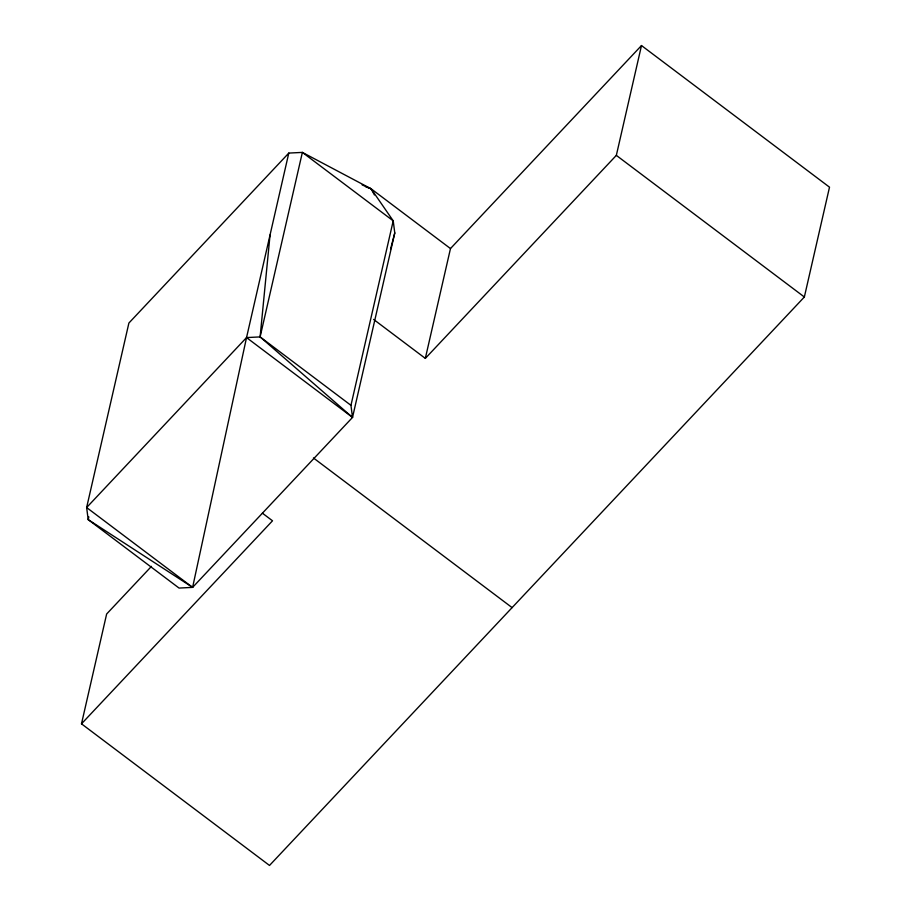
<?xml version="1.0" encoding="UTF-8"?>
<svg xmlns="http://www.w3.org/2000/svg" width="911" height="911" viewBox="0 0 911 911"><rect width="100%" height="100%" fill="white"/><g stroke="black" fill="none" stroke-linecap="round" stroke-linejoin="round"><path stroke-width="1.37" d="M373.601 319.419L425.323 358.387L450.478 248.566L371.13 188.805L302.372 152.399L288.798 153.082L128.895 323.041L86.636 507.541L88.196 519.623L179.046 588.062L192.608 587.379L352.523 417.42L260.113 336.911L270.043 234.97M88.834 516.856L88.196 519.623L192.608 587.379L246.539 337.582L288.798 153.082M450.478 248.566L641.492 45.55L829.511 187.176L804.356 296.997L269.508 865.45L81.489 723.824L106.644 614.003L151.477 566.357M352.523 417.42L350.951 405.338L260.113 336.911L302.372 152.399L393.21 220.838L394.782 232.92L352.523 417.42L246.539 337.582L86.636 507.541L192.608 587.379M350.951 405.338L393.21 220.838L371.13 188.805L362.134 184.887M425.323 358.387L616.337 155.371L641.492 45.55M390.534 249.238L394.782 232.92M81.489 723.824L272.514 520.796L262.391 513.178M246.539 337.582L260.113 336.911M365.846 186.835L371.13 188.805L374.421 194.931M616.337 155.371L804.356 296.997M313.452 457.971L512.096 607.614"/></g></svg>
